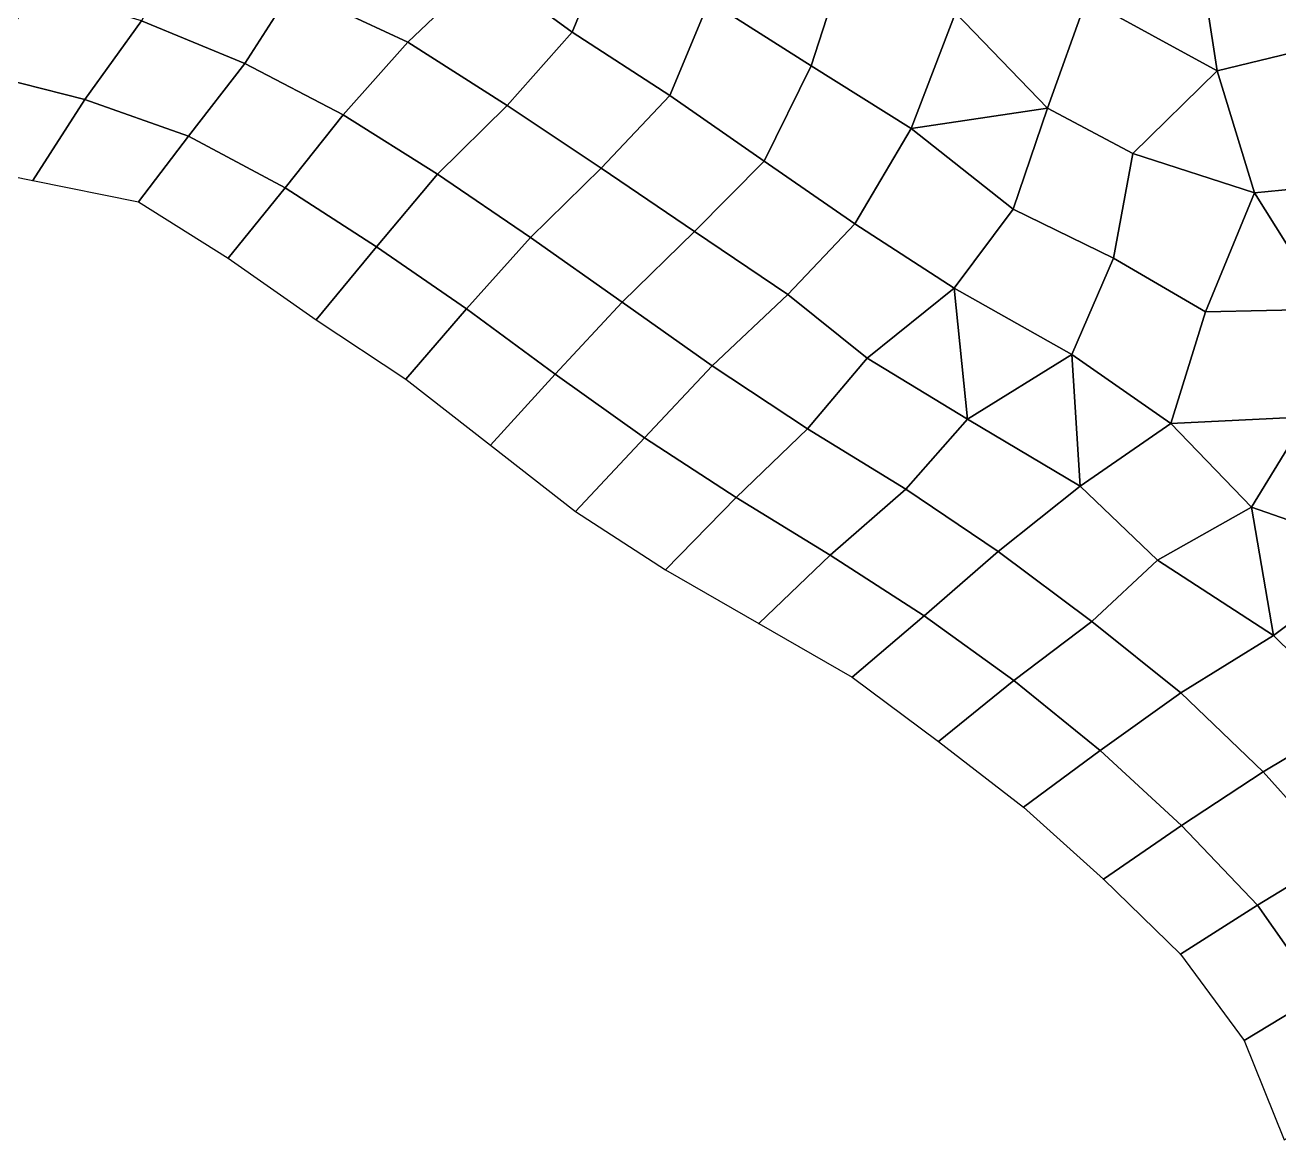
# Model space of a CAD drawing. Extents: x 727294 to 731543, y 8575035 to 8579824.
# Drawn here: x 729680.6 to 729913.6, y 8577592.7 to 8577800 of the extents above; entities that cross this region are included whole.
import ezdxf

# ---------------------------------------------------------------- set-up
doc = ezdxf.new("R2010")
doc.units = 0
for name, color, linetype in [('MESH_BOUND', 25, 'CONTINUOUS'), ('MESH_ELEMS', 250, 'CONTINUOUS'), ('MESH_NODES', 18, 'CONTINUOUS')]:
    doc.layers.add(name, color=color, linetype=linetype)

msp = doc.modelspace()

# ---------------------------------------------------------------- linework, layer by layer
at = {"layer": 'MESH_BOUND', "color": 25}
for points in [[(729662.46, 8577775.06, 38.17), (729682.06, 8577771.08, 38.17)], [(729682.06, 8577771.08, 38.17), (729701.67, 8577767.11, 38.17)], [(729701.67, 8577767.11, 38.17), (729718.32, 8577756.65, 38.17)], [(729718.32, 8577756.65, 38.17), (729734.69, 8577745.2, 38.17)], [(729734.69, 8577745.2, 38.17), (729751.37, 8577734.18, 38.17)], [(729751.37, 8577734.18, 38.17), (729767.13, 8577721.87, 38.17)], [(729767.13, 8577721.87, 38.17), (729782.9, 8577709.56, 38.17)], [(729782.9, 8577709.56, 38.17), (729799.63, 8577698.69, 38.17)], [(729799.63, 8577698.69, 38.17), (729816.96, 8577688.72, 38.17)], [(729816.96, 8577688.72, 38.17), (729834.3, 8577678.75, 38.17)], [(729834.3, 8577678.75, 38.17), (729850.35, 8577666.83, 38.17)], [(729850.35, 8577666.83, 38.17), (729866.17, 8577654.61, 38.17)], [(729866.17, 8577654.61, 38.17), (729881.05, 8577641.24, 38.17)], [(729881.05, 8577641.24, 38.17), (729895.34, 8577627.26, 38.17)], [(729895.34, 8577627.26, 38.17), (729907.2, 8577611.22, 38.17)], [(729907.2, 8577611.22, 38.17), (729914.63, 8577592.75, 38.17)]]:
    msp.add_polyline3d(points, dxfattribs=at)
at = {"layer": 'MESH_ELEMS', "color": 179}
for points in [[(729789.56, 8577816.36, 35.45), (729770.57, 8577827.89, 35.49), (729766.11, 8577810.48, 35.61), (729782.29, 8577798.64, 37.24)], [(729807.73, 8577804.41, 35.45), (729826.72, 8577792.38, 35.49), (729832.47, 8577810.26, 35.49), (729813.11, 8577823.73, 35.42)], [(729751.72, 8577796.79, 38.17), (729766.11, 8577810.48, 35.61), (729746.67, 8577820.58, 35.52), (729730.38, 8577806.78, 38.15)], [(729898.46, 8577815.63, 34.77), (729902.14, 8577791.49, 35.13), (729923.88, 8577796.72, 34.78), (729920.12, 8577818.95, 35.13)], [(729721.47, 8577792.81, 38.17), (729730.38, 8577806.78, 38.15), (729710.42, 8577815.19, 37.63), (729702.21, 8577800.74, 38.17)], [(729807.73, 8577804.41, 35.45), (729789.56, 8577816.36, 35.45), (729782.29, 8577798.64, 37.24), (729800.41, 8577786.86, 35.97)], [(729898.46, 8577815.63, 34.77), (729877.87, 8577804.81, 35.47), (729902.14, 8577791.49, 35.13), (729898.46, 8577815.63, 34.77)], [(729662.45, 8577811.38, 38.17), (729652.27, 8577795.61, 38.17), (729672.1, 8577791.08, 38.17), (729682.9, 8577806.5, 38.17)], [(729770.2, 8577785.04, 38.17), (729782.29, 8577798.64, 37.24), (729766.11, 8577810.48, 35.61), (729751.72, 8577796.79, 38.17)], [(729826.72, 8577792.38, 35.49), (729845.27, 8577780.76, 35.46), (729853.5, 8577802.24, 35.51), (729832.47, 8577810.26, 35.49)], [(729682.9, 8577806.5, 38.17), (729672.1, 8577791.08, 38.17), (729691.71, 8577786.13, 38.17), (729702.21, 8577800.74, 38.17)], [(729739.74, 8577783.27, 38.17), (729751.72, 8577796.79, 38.17), (729730.38, 8577806.78, 38.15), (729721.47, 8577792.81, 38.17)], [(729800.41, 8577786.86, 35.97), (729817.98, 8577774.65, 35.55), (729826.72, 8577792.38, 35.49), (729807.73, 8577804.41, 35.45)], [(729870.63, 8577784.51, 35.4), (729877.87, 8577804.81, 35.47), (729853.5, 8577802.24, 35.51), (729870.63, 8577784.51, 35.4)], [(729877.87, 8577804.81, 35.47), (729870.63, 8577784.51, 35.4), (729886.49, 8577776.07, 35.45), (729902.14, 8577791.49, 35.13)], [(729710.98, 8577779.3, 38.17), (729721.47, 8577792.81, 38.17), (729702.21, 8577800.74, 38.17), (729691.71, 8577786.13, 38.17)], [(729853.5, 8577802.24, 35.51), (729845.27, 8577780.76, 35.46), (729870.63, 8577784.51, 35.4), (729853.5, 8577802.24, 35.51)], [(729787.69, 8577773.36, 38.17), (729800.41, 8577786.86, 35.97), (729782.29, 8577798.64, 37.24), (729770.2, 8577785.04, 38.17)], [(729757.24, 8577772.28, 38.17), (729770.2, 8577785.04, 38.17), (729751.72, 8577796.79, 38.17), (729739.74, 8577783.27, 38.17)], [(729909.1, 8577768.77, 35.43), (729934.51, 8577771.29, 34.77), (729923.88, 8577796.72, 34.78), (729902.14, 8577791.49, 35.13)], [(729728.93, 8577769.69, 38.17), (729739.74, 8577783.27, 38.17), (729721.47, 8577792.81, 38.17), (729710.98, 8577779.3, 38.17)], [(729817.98, 8577774.65, 35.55), (729834.8, 8577763, 35.47), (729845.27, 8577780.76, 35.46), (729826.72, 8577792.38, 35.49)], [(729886.49, 8577776.07, 35.45), (729909.1, 8577768.77, 35.43), (729902.14, 8577791.49, 35.13), (729886.49, 8577776.07, 35.45)], [(729682.06, 8577771.08, 38.17), (729691.71, 8577786.13, 38.17), (729672.1, 8577791.08, 38.17), (729662.46, 8577775.06, 38.17)], [(729805.02, 8577761.61, 38.17), (729817.98, 8577774.65, 35.55), (729800.41, 8577786.86, 35.97), (729787.69, 8577773.36, 38.17)], [(729691.71, 8577786.13, 38.17), (729682.06, 8577771.08, 38.17), (729701.67, 8577767.11, 38.17), (729710.98, 8577779.3, 38.17)], [(729774.55, 8577760.48, 38.17), (729787.69, 8577773.36, 38.17), (729770.2, 8577785.04, 38.17), (729757.24, 8577772.28, 38.17)], [(729845.27, 8577780.76, 35.46), (729864.21, 8577765.76, 35.43), (729870.63, 8577784.51, 35.4), (729845.27, 8577780.76, 35.46)], [(729864.21, 8577765.76, 35.43), (729882.91, 8577756.66, 35.44), (729886.49, 8577776.07, 35.45), (729870.63, 8577784.51, 35.4)], [(729745.89, 8577758.77, 38.17), (729757.24, 8577772.28, 38.17), (729739.74, 8577783.27, 38.17), (729728.93, 8577769.69, 38.17)], [(729834.8, 8577763, 35.47), (729853.28, 8577751.06, 35.43), (729864.21, 8577765.76, 35.43), (729845.27, 8577780.76, 35.46)], [(729718.32, 8577756.65, 38.17), (729728.93, 8577769.69, 38.17), (729710.98, 8577779.3, 38.17), (729701.67, 8577767.11, 38.17)], [(729882.91, 8577756.66, 35.44), (729899.99, 8577746.66, 35.39), (729909.1, 8577768.77, 35.43), (729886.49, 8577776.07, 35.45)], [(729791.57, 8577748.46, 38.17), (729805.02, 8577761.61, 38.17), (729787.69, 8577773.36, 38.17), (729774.55, 8577760.48, 38.17)], [(729822.35, 8577749.88, 38.17), (729834.8, 8577763, 35.47), (729817.98, 8577774.65, 35.55), (729805.02, 8577761.61, 38.17)], [(729757.24, 8577772.28, 38.17), (729745.89, 8577758.77, 38.17), (729762.64, 8577747.21, 38.17), (729774.55, 8577760.48, 38.17)], [(729922.64, 8577747.14, 35.37), (729934.51, 8577771.29, 34.77), (729909.1, 8577768.77, 35.43), (729922.64, 8577747.14, 35.37)], [(729734.69, 8577745.2, 38.17), (729745.89, 8577758.77, 38.17), (729728.93, 8577769.69, 38.17), (729718.32, 8577756.65, 38.17)], [(729922.64, 8577747.14, 35.37), (729909.1, 8577768.77, 35.43), (729899.99, 8577746.66, 35.39), (729922.64, 8577747.14, 35.37)], [(729853.28, 8577751.06, 35.43), (729875.13, 8577738.72, 35.42), (729882.91, 8577756.66, 35.44), (729864.21, 8577765.76, 35.43)], [(729808.32, 8577736.6, 38.17), (729822.35, 8577749.88, 38.17), (729805.02, 8577761.61, 38.17), (729791.57, 8577748.46, 38.17)], [(729837.11, 8577738.05, 38.17), (729853.28, 8577751.06, 35.43), (729834.8, 8577763, 35.47), (729822.35, 8577749.88, 38.17)], [(729745.89, 8577758.77, 38.17), (729734.69, 8577745.2, 38.17), (729751.37, 8577734.18, 38.17), (729762.64, 8577747.21, 38.17)], [(729779.13, 8577735.11, 38.17), (729791.57, 8577748.46, 38.17), (729774.55, 8577760.48, 38.17), (729762.64, 8577747.21, 38.17)], [(729875.13, 8577738.72, 35.42), (729893.53, 8577725.9, 35.4), (729899.99, 8577746.66, 35.39), (729882.91, 8577756.66, 35.44)], [(729822.35, 8577749.88, 38.17), (729808.32, 8577736.6, 38.17), (729826.02, 8577724.92, 38.17), (729837.11, 8577738.05, 38.17)], [(729853.28, 8577751.06, 35.43), (729837.11, 8577738.05, 38.17), (729855.77, 8577726.71, 38.12), (729853.28, 8577751.06, 35.43)], [(729875.13, 8577738.72, 35.42), (729853.28, 8577751.06, 35.43), (729855.77, 8577726.71, 38.12), (729875.13, 8577738.72, 35.42)], [(729767.13, 8577721.87, 38.17), (729779.13, 8577735.11, 38.17), (729762.64, 8577747.21, 38.17), (729751.37, 8577734.18, 38.17)], [(729791.57, 8577748.46, 38.17), (729779.13, 8577735.11, 38.17), (729795.7, 8577723.25, 38.17), (729808.32, 8577736.6, 38.17)], [(729918.82, 8577727.14, 35.4), (729922.64, 8577747.14, 35.37), (729899.99, 8577746.66, 35.39), (729893.53, 8577725.9, 35.4)], [(729844.28, 8577713.68, 38.17), (729855.77, 8577726.71, 38.12), (729837.11, 8577738.05, 38.17), (729826.02, 8577724.92, 38.17)], [(729875.13, 8577738.72, 35.42), (729855.77, 8577726.71, 38.12), (729876.71, 8577714.29, 37.74), (729875.13, 8577738.72, 35.42)], [(729893.53, 8577725.9, 35.4), (729875.13, 8577738.72, 35.42), (729876.71, 8577714.29, 37.74), (729893.53, 8577725.9, 35.4)], [(729812.76, 8577712.15, 38.17), (729826.02, 8577724.92, 38.17), (729808.32, 8577736.6, 38.17), (729795.7, 8577723.25, 38.17)], [(729779.13, 8577735.11, 38.17), (729767.13, 8577721.87, 38.17), (729782.9, 8577709.56, 38.17), (729795.7, 8577723.25, 38.17)], [(729861.44, 8577702.09, 38.17), (729876.71, 8577714.29, 37.74), (729855.77, 8577726.71, 38.12), (729844.28, 8577713.68, 38.17)], [(729893.53, 8577725.9, 35.4), (729908.52, 8577710.36, 35.42), (729918.82, 8577727.14, 35.4), (729893.53, 8577725.9, 35.4)], [(729908.52, 8577710.36, 35.42), (729933.08, 8577701.83, 35.46), (729935.72, 8577722.42, 35.4), (729918.82, 8577727.14, 35.4)], [(729826.02, 8577724.92, 38.17), (729812.76, 8577712.15, 38.17), (729830.21, 8577701.44, 38.17), (729844.28, 8577713.68, 38.17)], [(729893.53, 8577725.9, 35.4), (729876.71, 8577714.29, 37.74), (729891.06, 8577700.49, 37.59), (729908.52, 8577710.36, 35.42)], [(729795.7, 8577723.25, 38.17), (729782.9, 8577709.56, 38.17), (729799.63, 8577698.69, 38.17), (729812.76, 8577712.15, 38.17)], [(729816.96, 8577688.72, 38.17), (729830.21, 8577701.44, 38.17), (729812.76, 8577712.15, 38.17), (729799.63, 8577698.69, 38.17)], [(729844.28, 8577713.68, 38.17), (729830.21, 8577701.44, 38.17), (729847.67, 8577690.19, 38.17), (729861.44, 8577702.09, 38.17)], [(729876.71, 8577714.29, 37.74), (729861.44, 8577702.09, 38.17), (729878.87, 8577689.13, 38.17), (729891.06, 8577700.49, 37.59)], [(729891.06, 8577700.49, 37.59), (729912.63, 8577686.5, 35.65), (729908.52, 8577710.36, 35.42), (729891.06, 8577700.49, 37.59)], [(729933.08, 8577701.83, 35.46), (729908.52, 8577710.36, 35.42), (729912.63, 8577686.5, 35.65), (729933.08, 8577701.83, 35.46)], [(729834.3, 8577678.75, 38.17), (729847.67, 8577690.19, 38.17), (729830.21, 8577701.44, 38.17), (729816.96, 8577688.72, 38.17)], [(729861.44, 8577702.09, 38.17), (729847.67, 8577690.19, 38.17), (729864.36, 8577678.12, 38.17), (729878.87, 8577689.13, 38.17)], [(729895.39, 8577675.82, 38.17), (729912.63, 8577686.5, 35.65), (729891.06, 8577700.49, 37.59), (729878.87, 8577689.13, 38.17)], [(729933.08, 8577701.83, 35.46), (729912.63, 8577686.5, 35.65), (729927.93, 8577671.43, 35.61), (729945.65, 8577680.78, 35.43)], [(729847.67, 8577690.19, 38.17), (729834.3, 8577678.75, 38.17), (729850.35, 8577666.83, 38.17), (729864.36, 8577678.12, 38.17)], [(729880.39, 8577665.11, 38.17), (729895.39, 8577675.82, 38.17), (729878.87, 8577689.13, 38.17), (729864.36, 8577678.12, 38.17)], [(729912.63, 8577686.5, 35.65), (729895.39, 8577675.82, 38.17), (729910.73, 8577661.19, 38.17), (729927.93, 8577671.43, 35.61)], [(729866.17, 8577654.61, 38.17), (729880.39, 8577665.11, 38.17), (729864.36, 8577678.12, 38.17), (729850.35, 8577666.83, 38.17)], [(729895.52, 8577651.18, 38.17), (729910.73, 8577661.19, 38.17), (729895.39, 8577675.82, 38.17), (729880.39, 8577665.11, 38.17)], [(729924.69, 8577645.56, 38.17), (729942.31, 8577653.38, 35.61), (729927.93, 8577671.43, 35.61), (729910.73, 8577661.19, 38.17)], [(729880.39, 8577665.11, 38.17), (729866.17, 8577654.61, 38.17), (729881.05, 8577641.24, 38.17), (729895.52, 8577651.18, 38.17)], [(729910.73, 8577661.19, 38.17), (729895.52, 8577651.18, 38.17), (729909.67, 8577636.41, 38.17), (729924.69, 8577645.56, 38.17)], [(729895.34, 8577627.26, 38.17), (729909.67, 8577636.41, 38.17), (729895.52, 8577651.18, 38.17), (729881.05, 8577641.24, 38.17)], [(729924.69, 8577645.56, 38.17), (729909.67, 8577636.41, 38.17), (729921.28, 8577619.75, 38.17), (729936.54, 8577628.21, 38.17)], [(729909.67, 8577636.41, 38.17), (729895.34, 8577627.26, 38.17), (729907.2, 8577611.22, 38.17), (729921.28, 8577619.75, 38.17)], [(729929.44, 8577601.18, 38.17), (729921.28, 8577619.75, 38.17), (729907.2, 8577611.22, 38.17), (729914.63, 8577592.75, 38.17)]]:
    msp.add_3dface(points, dxfattribs=at)
at = {"layer": 'MESH_NODES', "color": 18}
for p in [(729782.29, 8577798.64, 37.24), (729751.72, 8577796.79, 38.17), (729721.47, 8577792.81, 38.17), (729826.72, 8577792.38, 35.49), (729902.14, 8577791.49, 35.13), (729800.41, 8577786.86, 35.97), (729691.71, 8577786.13, 38.17), (729770.2, 8577785.04, 38.17), (729870.63, 8577784.51, 35.4), (729739.74, 8577783.27, 38.17), (729845.27, 8577780.76, 35.46), (729710.98, 8577779.3, 38.17), (729886.49, 8577776.07, 35.45), (729787.69, 8577773.36, 38.17), (729817.98, 8577774.65, 35.55), (729682.06, 8577771.08, 38.17), (729757.24, 8577772.28, 38.17), (729728.93, 8577769.69, 38.17), (729909.1, 8577768.77, 35.43), (729701.67, 8577767.11, 38.17), (729864.21, 8577765.76, 35.43), (729805.02, 8577761.61, 38.17), (729834.8, 8577763, 35.47), (729745.89, 8577758.77, 38.17), (729774.55, 8577760.48, 38.17), (729718.32, 8577756.65, 38.17), (729882.91, 8577756.66, 35.44), (729822.35, 8577749.88, 38.17), (729853.28, 8577751.06, 35.43), (729762.64, 8577747.21, 38.17), (729791.57, 8577748.46, 38.17), (729734.69, 8577745.2, 38.17), (729899.99, 8577746.66, 35.39), (729837.11, 8577738.05, 38.17), (729875.13, 8577738.72, 35.42), (729808.32, 8577736.6, 38.17), (729751.37, 8577734.18, 38.17), (729779.13, 8577735.11, 38.17), (729855.77, 8577726.71, 38.12), (729826.02, 8577724.92, 38.17), (729893.53, 8577725.9, 35.4), (729767.13, 8577721.87, 38.17), (729795.7, 8577723.25, 38.17), (729812.76, 8577712.15, 38.17), (729844.28, 8577713.68, 38.17), (729876.71, 8577714.29, 37.74), (729908.52, 8577710.36, 35.42), (729782.9, 8577709.56, 38.17), (729830.21, 8577701.44, 38.17), (729861.44, 8577702.09, 38.17), (729891.06, 8577700.49, 37.59), (729799.63, 8577698.69, 38.17), (729816.96, 8577688.72, 38.17), (729847.67, 8577690.19, 38.17), (729878.87, 8577689.13, 38.17), (729912.63, 8577686.5, 35.65), (729834.3, 8577678.75, 38.17), (729864.36, 8577678.12, 38.17), (729895.39, 8577675.82, 38.17), (729850.35, 8577666.83, 38.17), (729880.39, 8577665.11, 38.17), (729910.73, 8577661.19, 38.17), (729866.17, 8577654.61, 38.17), (729895.52, 8577651.18, 38.17), (729881.05, 8577641.24, 38.17), (729909.67, 8577636.41, 38.17), (729895.34, 8577627.26, 38.17), (729907.2, 8577611.22, 38.17)]:
    msp.add_point(p, dxfattribs=at)

doc.saveas('drawing.dxf')
